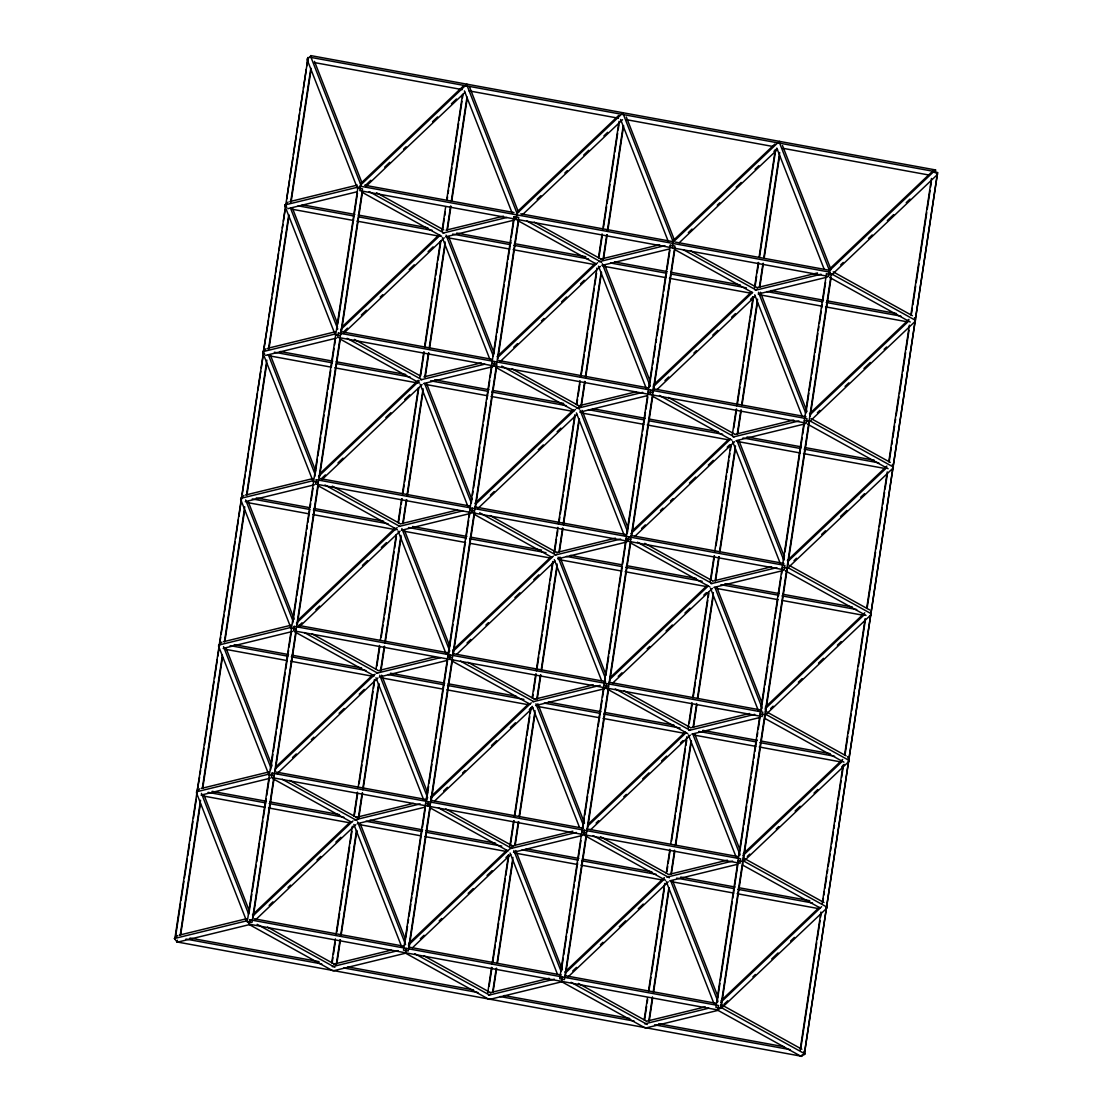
<?xml version="1.0" encoding="UTF-8"?>
<svg xmlns="http://www.w3.org/2000/svg" width="1112" height="1112" viewBox="0 0 1112 1112"><rect width="100%" height="100%" fill="white"/><g stroke="black" fill="none" stroke-linecap="round" stroke-linejoin="round"><path stroke-width="1.5" d="M174.765 939.292L308.066 57.365L306.787 65.9M175.432 937.638L180.575 903.514M181.089 900.094L183.911 881.329M184.425 877.924L187.261 859.159M187.775 855.753L189.568 843.799M190.082 840.394L192.904 821.629M193.418 818.223L196.254 799.458M196.768 796.039L197.283 792.634M199.59 777.274L196.88 792.578M200.104 773.869L200.619 770.449M201.133 767.044L203.969 748.279M204.483 744.859L207.305 726.094M207.819 722.689L210.641 703.924M211.155 700.504L213.99 681.739M214.505 678.334L217.326 659.569M217.841 656.149L219.648 644.209L218.981 645.863M219.898 642.5L220.676 637.385M221.191 633.979L224.012 615.214M224.527 611.795L231.727 564.034M232.241 560.615L235.063 541.85M235.577 538.444L238.413 519.679M238.927 516.274L241.749 497.509L241.082 499.149M242.263 494.089L245.099 475.324M245.599 471.919L248.435 453.154M248.949 449.734L257.428 393.44M257.942 390.034L260.778 371.269M261.292 367.85L263.085 355.909M268.478 320.089L263.196 352.448M268.993 316.67L271.828 297.905M272.343 294.499L275.164 275.734M275.679 272.315L278.514 253.55M279.029 250.144L281.85 231.379M282.365 227.96L282.879 224.554M283.393 221.135L285.186 209.195M286.729 198.965L289.565 180.2M290.079 176.78L292.901 158.015M293.415 154.61L296.251 135.845M296.765 132.439L299.587 113.674M300.101 110.255L302.923 91.49M303.437 88.084L306.273 69.319M180.227 935.025L200.535 800.251M202.328 788.311L222.386 655.26M224.443 641.61L244.737 506.836M246.544 494.896L266.852 360.121M268.395 349.891L288.703 215.116M290.496 203.176L310.804 68.416M180.63 935.081L200.424 803.726M202.731 788.366L222.525 657.011M224.846 641.652L244.64 510.297M246.947 494.951L266.741 363.596M269.062 348.237L289.106 215.172M291.163 201.522L311.207 68.471M248.991 913.091L251.826 894.326M252.341 890.92L256.191 865.331M256.705 861.911L259.527 843.146M260.041 839.741L262.877 820.976M263.391 817.57L266.213 798.805M266.727 795.386L269.299 778.331M270.591 769.796L272.899 754.45M273.413 751.031L276.235 732.266M276.749 728.86L285.242 672.565M285.756 669.146L288.578 650.381M289.092 646.975L291.413 631.616M292.692 623.081L296.292 599.201M296.807 595.796L299.628 577.031M300.143 573.611L302.978 554.846M303.493 551.441L306.314 532.676M306.829 529.256L307.343 525.851M307.857 522.432L309.664 510.491M310.165 507.086L310.679 503.666M311.193 500.261L313 488.321M314.793 476.381L317.365 459.312M317.879 455.906L320.715 437.141M321.229 433.736L324.051 414.971M324.565 411.551L327.401 392.786M327.901 389.381L330.737 370.616M331.251 367.196L334.073 348.431M334.587 345.026L335.365 339.897M336.908 329.666L337.422 326.261M337.937 322.841L357.466 193.196M253.161 917.372L273.983 779.178M275.276 770.658L296.098 632.478M297.377 623.943L318.199 485.763L397.387 529.687M319.478 477.229L340.3 339.049M341.078 333.934L362.415 192.348M331.751 962.756L335.337 938.875M335.852 935.456L352.309 826.272M353.852 816.041L357.452 792.161M358.217 787.046L374.41 679.571M375.953 669.327L379.553 645.447M380.332 640.331L396.261 534.566M398.068 522.626L401.668 498.746M402.433 493.617L418.376 387.852M419.919 377.621L423.769 352.031M424.534 346.916L440.477 241.151M442.02 230.907L445.62 207.027M446.649 200.202L462.578 94.437M332.154 962.811L332.919 957.682M333.433 954.277L335.24 942.337M336.783 932.092L339.605 913.327M340.119 909.922L342.955 891.157M343.469 887.737L346.291 868.972M346.805 865.567L349.627 846.802M350.141 843.396L351.948 831.442M354.519 814.387L357.605 793.912M359.148 783.682L361.97 764.917M362.484 761.511L369.684 713.737M370.199 710.332L373.02 691.567M373.535 688.147L374.313 683.032M376.885 665.977L379.706 647.212M381.249 636.967L383.042 625.027M383.557 621.622L384.071 618.202M384.585 614.797L386.392 602.857M386.906 599.438L387.421 596.032M387.935 592.613L390.757 573.848M391.271 570.442L394.107 551.677M394.621 548.258L396.414 536.318M398.471 522.682L400.779 507.322M401.293 503.903L402.071 498.788M402.836 493.672L404.129 485.138M404.643 481.732L407.465 462.967M407.979 459.562L410.815 440.797M411.329 437.377L418.779 387.907M420.572 375.967L424.172 352.087M424.951 346.958L431.887 300.907M432.401 297.488L435.223 278.723M435.737 275.317L437.544 263.377M438.058 259.958L440.88 241.193M442.687 229.253L444.23 219.022M444.744 215.603L445.259 212.197M447.052 200.257L447.566 196.838M448.08 193.432L448.595 190.013M449.109 186.607L451.945 167.843M452.445 164.423L455.281 145.658M455.795 142.253L458.617 123.488M459.131 120.082L461.966 101.303M462.481 97.898L462.995 94.492M336.171 965.313L340.036 939.723M340.55 936.318L356.479 830.553M358.286 818.613L362.137 793.023M362.651 789.603L378.594 683.838M380.387 671.898L384.238 646.308M384.752 642.889L400.945 535.428M402.752 523.474L406.353 499.594M406.867 496.188L423.06 388.713M424.853 376.773L428.454 352.893M429.232 347.764L445.161 241.999M446.968 230.059L450.555 206.179M451.333 201.064L467.012 96.994M336.839 963.659L340.439 939.779M340.953 936.373L356.882 830.594M358.69 818.654L362.54 793.064M363.054 789.659L378.997 683.894M381.055 670.244L384.655 646.364M385.169 642.944L401.098 537.179M403.156 523.53L406.756 499.649M407.27 496.244L423.213 390.465M425.27 376.829L428.857 352.935M429.635 347.82L445.05 245.46M447.372 230.114L450.972 206.234M451.736 201.105L467.165 98.759M404.685 945.089L405.199 941.683M405.713 938.264L407.52 926.324M408.034 922.918L408.549 919.499M409.063 916.093L410.856 904.153M411.37 900.734L411.885 897.328M412.399 893.909L415.221 875.144M415.735 871.738L418.571 852.973M419.085 849.554L421.907 830.789M422.421 827.384L425.257 808.619M426.799 798.388L428.593 786.434M429.107 783.029L431.929 764.264M432.443 760.858L435.278 742.093M435.793 738.674L447.608 660.208M448.9 651.674L453.015 624.374M453.529 620.969L456.351 602.204M456.865 598.784L459.701 580.019M460.215 576.614L465.344 542.489M465.858 539.084L468.694 520.319M469.208 516.899L469.723 513.494M471.266 503.263L472.03 498.134M472.544 494.729L473.059 491.309M473.573 487.904L476.409 469.139M476.923 465.719L479.745 446.954M480.259 443.549L483.081 424.784M483.595 421.378L486.43 402.613M486.945 399.194L489.767 380.429M490.281 377.024L491.824 366.779M493.631 354.839L496.452 336.074M496.967 332.669L504.167 284.894M504.681 281.489L507.503 262.724M508.017 259.305L510.853 240.54M511.367 237.134L513.939 220.079M405.519 952.789L406.186 948.383M427.62 806.075L428.287 801.682M449.734 659.374L450.402 654.968M471.835 512.66L472.503 508.253M493.95 365.945L494.604 361.553M516.051 219.245L516.719 214.838M408.855 949.356L430.455 806.061M430.969 802.655L452.556 659.36M453.335 654.231L474.657 512.646M475.436 507.531L496.772 365.931M497.801 359.106L518.623 220.927M487.695 993.044L491.546 967.454M492.06 964.048L508.518 854.864M509.796 846.329L513.661 820.739M514.175 817.334L530.619 708.149M532.162 697.919L535.762 674.039M536.276 670.619L552.733 561.449M554.012 552.914L557.876 527.324M558.377 523.919L574.834 414.734M576.377 404.504L579.977 380.61M580.492 377.204L596.935 268.02M598.478 257.789L602.078 233.909M602.857 228.78L619.05 121.319M489.127 986.274L491.963 967.509M492.727 962.394L495.299 945.325M495.813 941.92L498.649 923.155M499.163 919.735L501.985 900.97M502.499 897.565L505.321 878.8M505.835 875.38L508.67 856.615M510.464 844.675L514.064 820.795M514.842 815.68L526.407 738.91M526.921 735.505L529.743 716.74M530.257 713.32L530.771 709.915M532.578 697.975L533.093 694.555M533.607 691.15L536.165 674.08M536.679 670.675L538.736 657.025M539.25 653.62L542.086 634.855M542.6 631.435L545.422 612.67M545.936 609.265L546.451 605.845M546.965 602.44L549.801 583.675M550.315 580.255L552.886 563.2M554.679 551.26L556.473 539.32M556.987 535.901L557.765 530.785M559.044 522.265L559.822 517.136M560.337 513.73L563.158 494.965M563.673 491.546L566.508 472.781M567.023 469.375L569.844 450.61M570.359 447.205L574.987 416.486M576.78 404.546L577.559 399.43M578.073 396.025L579.866 384.085M581.409 373.84L584.245 355.075M584.759 351.67L587.581 332.905M588.095 329.486L590.917 310.721M591.431 307.315L594.267 288.55M594.781 285.131L596.574 273.191M599.146 256.135L602.231 235.661M603.524 227.126L606.596 206.665M607.11 203.246L609.946 184.481M610.46 181.075L614.31 155.485M614.825 152.066L617.66 133.301M618.175 129.895L618.939 124.78M492.644 992.196L496.244 968.316M497.008 963.201L512.952 857.421M514.745 845.481L518.345 821.601M519.109 816.486L535.053 710.721M536.846 698.781L540.446 674.887M541.224 669.771L557.154 564.006M558.961 552.066L562.561 528.186M563.325 523.071L579.005 419.002M580.812 407.062L584.662 381.472M585.44 376.356L601.119 272.287M602.912 260.347L606.763 234.757M607.277 231.352L623.22 125.586M493.047 992.251L496.647 968.357M497.411 963.242L512.84 860.896M515.148 845.537L518.748 821.657M519.526 816.542L534.942 714.182M537.263 698.822L540.863 674.942M541.627 669.827L557.056 567.467M559.364 552.122L562.964 528.228M563.478 524.822L579.422 419.057M581.465 405.407L585.065 381.527M585.579 378.108L601.522 272.343M603.58 258.693L607.18 234.813M607.694 231.407L623.623 125.628M561.407 970.262L563.214 958.322M563.728 954.916L566.55 936.151M567.064 932.732L569.886 913.967M570.4 910.561L573.236 891.796M573.75 888.377L574.265 884.971M574.779 881.552L577.601 862.787M578.115 859.381L580.95 840.616M582.994 826.967L584.287 818.432M584.801 815.026L587.622 796.261M588.137 792.842L590.972 774.077M591.487 770.672L594.308 751.907M594.823 748.501L597.658 729.736M598.173 726.317L602.023 700.727M602.537 697.321L603.816 688.787M604.845 681.962L605.359 678.556M605.873 675.137L608.709 656.372M609.223 652.966L612.045 634.201M612.559 630.782L615.395 612.017M615.909 608.611L618.731 589.846M619.245 586.427L622.067 567.662M622.581 564.257L625.931 542.072M627.21 533.552L634.41 485.777M634.924 482.372L642.124 434.597M642.639 431.192L645.46 412.427M645.975 409.007L647.782 397.067M649.325 386.837L652.146 368.072M652.661 364.666L653.175 361.247M653.689 357.842L655.482 345.901M655.997 342.482L656.511 339.077M657.025 335.657L658.832 323.717M659.346 320.312L659.861 316.892M660.375 313.487L663.197 294.722M663.711 291.302L666.547 272.537M667.061 269.132L669.883 250.367M561.727 981.368L562.394 976.975M583.828 834.667L584.495 830.261M605.943 687.953L606.596 683.546M628.044 541.238L628.711 536.846M650.159 394.538L650.812 390.131M672.26 247.823L672.927 243.417M565.327 976.239L586.399 836.349M587.692 827.828L608.514 689.648M609.793 681.114L630.615 542.934L709.803 586.858M631.894 534.399L652.716 396.219M653.495 391.104L675.081 247.809M644.154 1019.926L647.504 997.742M648.532 990.917L664.726 883.442M666.269 873.212L669.869 849.332M670.633 844.216L686.827 736.742M688.12 728.207L691.97 702.617M692.748 697.502L708.678 591.737M710.22 581.493L714.071 555.903M714.849 550.787L730.779 445.022M732.322 434.792L736.186 409.202M736.7 405.783L753.144 296.612M754.436 288.077L758.287 262.488M759.065 257.372L775.259 149.898M644.571 1019.968L646.628 1006.332M647.142 1002.913L647.657 999.507M649.199 989.263L650.993 977.323M651.507 973.917L654.342 955.152M654.843 951.733L657.678 932.968M658.193 929.562L661.014 910.797M661.529 907.378L664.364 888.613M666.936 871.558L667.7 866.443M668.215 863.023L670.022 851.083M671.565 840.853L675.415 815.263M675.929 811.857L678.751 793.092M679.265 789.673L682.101 770.908M682.615 767.502L685.437 748.737M685.951 745.318L686.729 740.203M689.301 723.147L692.123 704.382M693.151 697.558L695.459 682.198M695.973 678.793L707.802 600.313M708.316 596.908L708.83 593.488M710.888 579.838L714.488 555.958M716.031 545.728L718.852 526.963M719.367 523.543L722.202 504.778M722.717 501.373L725.538 482.608M726.053 479.189L726.567 475.783M727.081 472.378L728.874 460.424M729.389 457.018L729.903 453.599M730.417 450.193L731.196 445.078M733.767 428.023L736.589 409.258M737.367 404.129L739.939 387.073M740.453 383.668L743.275 364.903M743.789 361.483L746.611 342.718M747.125 339.313L749.961 320.548M750.475 317.128L753.297 298.363M755.104 286.423L756.646 276.193M757.161 272.774L758.704 262.543M759.468 257.428L775.411 151.663M648.852 1020.774L652.438 996.894M653.217 991.779L668.896 887.723M670.953 874.074L674.553 850.193M675.318 845.064L690.997 741.009M693.054 727.359L696.654 703.479M697.433 698.364L713.362 592.585M715.169 580.645L718.769 556.764M719.533 551.649L735.477 445.884M737.27 433.944L740.87 410.064M741.634 404.935L757.578 299.17M759.371 287.23L762.971 263.349M763.749 258.234L779.679 152.455M649.255 1020.83L652.591 998.659M653.62 991.834L669.299 887.765M671.356 874.115L674.706 851.945M675.735 845.12L691.414 741.065M693.471 727.415L696.807 705.23M697.836 698.405L713.265 596.06M715.572 580.7L719.172 556.82M719.937 551.705L735.366 449.345M737.673 433.986L741.273 410.106M742.052 404.99L757.467 302.631M759.788 287.285L763.388 263.405M764.152 258.276L779.582 155.93M717.101 1002.259L719.923 983.494M720.437 980.089L732.266 901.61M732.78 898.204L737.923 864.08M739.202 855.559L743.316 828.259M743.831 824.84L746.666 806.075M747.181 802.669L750.002 783.904M750.517 780.485L751.031 777.079M751.545 773.674L753.352 761.72M753.866 758.314L754.381 754.909M754.881 751.49L756.688 739.549M757.202 736.144L757.717 732.725M758.231 729.319L760.024 717.365M761.567 707.135L764.403 688.37M764.917 684.964L767.739 666.199M768.253 662.78L771.089 644.015M771.603 640.609L774.425 621.844M774.939 618.425L777.761 599.66M778.275 596.254L781.111 577.489M781.625 574.07L782.139 570.664M783.682 560.42L784.447 555.305M784.961 551.899L802.183 437.6M802.697 434.194L804.24 423.95M806.047 412.01L808.869 393.245M809.383 389.839L811.176 377.885M811.691 374.48L814.526 355.715M815.04 352.309L817.862 333.544M818.376 330.125L818.891 326.719M819.405 323.3L821.212 311.36M821.726 307.954L822.241 304.535M822.755 301.13L825.577 282.365M829.135 274.747L829.566 271.815M721.271 1006.527L742.872 863.232M743.386 859.826L764.973 716.517M765.737 711.402L787.338 568.107M787.852 564.701L809.439 421.392M810.217 416.277L831.039 278.097M800.112 1050.214L820.934 912.035M822.213 903.5L843.035 765.32M844.578 755.09L865.15 618.62M866.679 608.375L887.251 471.905M888.794 461.661L909.352 325.19M910.895 314.96L931.467 178.476M800.779 1048.56L816.708 942.795M817.223 939.376L820.058 920.611M820.573 917.205L821.087 913.786M822.88 901.846L823.394 898.44M823.909 895.021L824.423 891.615M824.937 888.196L826.73 876.256M827.245 872.851L827.759 869.431M828.273 866.026L830.08 854.086M830.594 850.666L831.109 847.261M831.623 843.841L833.416 831.901M833.931 828.496L834.445 825.076M834.959 821.671L837.795 802.906M838.309 799.5L841.131 780.735M841.645 777.316L843.188 767.085M844.981 755.145L847.817 736.38M848.331 732.961L851.153 714.196M851.667 710.79L854.502 692.025M855.017 688.606L857.838 669.841M858.353 666.435L865.289 620.371M867.096 608.431L875.575 552.136M876.089 548.716L878.925 529.951M879.425 526.546L882.261 507.781M882.775 504.361L884.568 492.421M885.082 489.016L887.404 473.656M889.197 461.716L891.254 448.067M891.768 444.661L892.283 441.242M892.797 437.836L894.604 425.896M895.118 422.477L895.633 419.071M896.147 415.666L898.969 396.901M899.483 393.481L902.305 374.716M902.819 371.311L905.654 352.546M906.169 349.126L908.99 330.361M911.562 313.306L912.34 308.191M912.855 304.771L915.676 286.006M916.191 282.601L919.012 263.836M919.527 260.416L926.727 212.656M927.241 209.237L930.077 190.472M930.591 187.066L931.356 181.951M935.136 172.874L935.567 169.941L310.748 55.6L310.081 57.254L934.914 171.595L935.567 169.941M937.583 172.569L804.282 1054.482L937.583 172.569L934.455 171.999M285.297 205.734L285.965 204.08M466.289 85.832L466.957 84.178M177.447 940.265L176.78 941.92L801.613 1056.261L802.266 1054.607M622.498 114.425L623.165 112.771M778.706 143.003L779.359 141.349M914.815 320.937L915.482 319.283M892.714 467.638L893.367 465.984M870.599 614.352L871.266 612.698M848.498 761.067L849.165 759.413M826.383 907.767L827.05 906.113M360.455 183.716L463.718 85.693M360.232 185.426L466.011 85.012M365.82 185.051L370.852 180.269M384.71 167.12L389.742 162.338M403.6 149.189L406.116 146.798M432.554 121.694L437.6 116.913M451.444 103.764L456.49 98.982M365.598 186.746L465.08 92.31M342.121 326.845L439.087 234.799M340.647 329.736L440.13 235.299M343.719 331.751L347.486 328.165M361.344 315.016L366.376 310.234M380.234 297.085L382.75 294.694M409.188 269.59L414.234 264.809M428.078 251.66L433.124 246.878M343.497 333.461L444.23 237.829M517.928 211.113L618.661 115.481M516.441 214.004L622.22 113.591M537.138 199.284L540.918 195.698M564.84 172.986L567.356 170.595M583.73 155.054L588.762 150.273M603.885 135.928L607.652 132.342M521.806 215.339L622.539 119.707M320.02 473.559L418.251 380.318M318.532 476.45L419.28 380.818M321.604 478.466L325.385 474.88M337.978 462.926L343.01 458.144M385.836 417.5L390.868 412.719M404.712 399.569L409.758 394.788M321.382 480.175L422.129 384.543M497.078 356.618L595.295 263.377M498.106 357.133L597.589 262.696M513.772 347.194L517.553 343.608M541.475 320.895L543.99 318.505M561.63 301.769L566.661 296.987M580.52 283.838L584.287 280.252M499.691 362.039L600.438 266.407M672.871 240.887L774.869 144.06M672.649 242.597L778.428 142.183M688.314 232.658L692.081 229.072M717.268 205.164L719.784 202.773M736.158 187.233L741.204 182.451M755.048 169.302L758.829 165.716M773.938 151.371L776.454 148.98M679.265 242.722L777.496 149.481M297.919 620.26L394.885 528.214M296.431 623.165L397.179 527.533M299.503 625.18L302.019 622.789M315.877 609.64L319.644 606.054M362.47 565.41L367.502 560.629M381.346 547.479L386.392 542.698M299.281 626.876L400.014 531.244M474.963 503.333L573.194 410.092M476.005 503.847L575.488 409.411M490.406 495.104L494.187 491.518M538.264 449.679L543.295 444.897M557.154 431.748L560.921 428.162M477.59 508.754L577.072 414.317M653.286 385.211L751.503 291.969M653.064 386.906L752.546 292.47M664.948 380.554L668.715 376.968M693.902 353.06L696.418 350.669M712.792 335.129L717.838 330.347M731.682 317.198L735.463 313.612M750.572 299.267L753.088 296.876M657.164 389.436L755.382 296.195M275.804 766.974L372.77 674.928M275.581 768.67L375.064 674.233M292.512 757.536L296.279 753.95M311.388 739.605L313.918 737.214M339.104 713.306L344.136 708.525M359.245 694.194L364.277 689.412M277.166 773.591L377.913 677.959M829.079 269.479L931.078 172.652M934.636 170.761L828.857 271.175L831.707 274.9L937.486 174.487L934.636 170.761L932.342 171.456M840.741 264.823L843.257 262.432M868.444 238.524L872.225 234.938M887.334 220.593L893.631 214.616M906.224 202.662L909.991 199.076M452.862 650.047L551.093 556.806M452.64 651.743L553.387 556.111M467.04 643L470.821 639.414M485.93 625.069L488.446 622.678M514.898 597.575L519.929 592.793M533.788 579.644L538.82 574.862M456.74 654.273L554.971 561.032M632.436 530.73L729.402 438.684M630.949 533.621L730.431 439.184M641.582 528.464L645.349 524.878M660.472 510.533L662.988 508.142M670.536 500.97L673.052 498.579M689.426 483.039L695.723 477.062M708.316 465.108L713.362 460.326M727.206 447.177L729.722 444.786M635.063 536.137L734.546 441.714M252.438 914.884L350.669 821.643M253.48 915.384L352.963 820.948M269.146 905.446L272.913 901.86M288.036 887.515L290.552 885.124M316.99 860.021L320.77 856.435M335.88 842.09L340.925 837.308M255.065 920.305L355.812 824.673M809.494 413.789L908.977 319.352M810.523 414.303L908.754 321.062M817.376 412.733L819.891 410.342M845.078 386.434L848.859 382.848M863.968 368.503L870.265 362.526M884.109 349.376L886.625 346.986M809.592 421.601L915.371 321.187M430.761 796.748L528.978 703.507M430.539 798.458L531.272 702.826M443.674 790.91L447.455 787.324M462.564 772.979L465.08 770.588M491.532 745.485L496.564 740.703M510.422 727.554L515.454 722.772M529.312 709.623L531.828 707.232M434.639 800.974L532.856 707.732M610.335 677.43L707.288 585.385M610.113 679.14L708.33 585.899M618.216 676.374L621.983 672.788M647.17 648.88L649.7 646.489M666.06 630.949L672.357 624.972M684.95 613.018L689.996 608.236M703.84 595.087L706.356 592.696M612.948 682.851L712.431 588.415M787.379 560.504L886.862 466.067M788.422 561.004L886.639 467.763M794.01 560.643L796.526 558.252M821.712 534.344L825.493 530.758M840.602 516.413L846.899 510.436M860.744 497.286L864.524 493.7M787.491 568.315L893.27 467.902M408.646 943.462L506.877 850.221M408.424 945.172L511.687 847.149M420.308 938.82L424.089 935.234M439.198 920.889L441.714 918.498M468.166 893.395L473.198 888.613M487.056 875.464L492.088 870.682M505.946 857.533L508.462 855.142M412.538 947.688L510.755 854.447M588.22 824.145L685.187 732.099M587.998 825.841L686.229 732.599M596.101 823.075L598.617 820.684M623.804 796.776L626.334 794.385M642.694 778.845L648.991 772.868M661.584 760.914L666.63 756.132M680.474 742.983L682.99 740.592M590.847 829.566L690.33 735.129M765.278 707.218L864.761 612.781M765.056 708.914L864.538 614.477M770.644 708.539L773.16 706.148M798.346 682.24L802.127 678.654M818.488 663.113L823.533 658.332M837.378 645.182L841.158 641.596M765.376 715.03L871.155 614.616M564.854 972.055L664.337 877.618M565.897 972.555L664.114 879.314M572.736 970.984L576.516 967.398M600.438 944.686L602.968 942.295M619.328 926.755L625.625 920.778M638.218 908.824L643.264 904.042M567.481 977.476L668.229 881.844M743.177 853.919L842.66 759.482M742.955 855.628L842.437 761.192M747.278 856.448L749.794 854.058M776.245 828.954L778.761 826.563M795.122 811.023L800.167 806.242M814.012 793.092L817.793 789.506M841.714 766.793L844.244 764.403M743.275 861.731L849.054 761.317M721.062 1000.633L819.294 907.392M720.84 1002.329L821.587 906.711M723.912 1004.358L727.693 1000.772M752.88 976.864L755.395 974.473M771.756 958.933L778.052 952.956M790.646 941.002L794.427 937.416M721.174 1008.445L826.953 908.031M286.84 207.43L284.95 204.955L288.161 201.995M264.739 354.144L262.835 351.67L266.046 348.709M243.945 495.424L240.734 498.371L313.264 480.662M221.83 642.124L218.633 645.085L291.163 627.376M199.729 788.839L196.518 791.8L269.062 774.091M174.417 938.514L246.947 920.792L249.797 924.517L177.267 942.225L174.417 938.514L177.628 935.553M804.963 1053.898L801.182 1056.4L717.518 1010.099L721.299 1007.597L804.963 1053.898L803.893 1051.34M289.843 201.592L357.313 185.106M284.95 204.955L357.48 187.247M287.786 208.681L356.952 191.792M446.051 230.17L503.402 216.173M442.84 233.131L506.947 217.479M445.69 236.842L514.842 219.954M600.563 259.165L659.611 244.751M599.048 261.709L664.837 245.655M601.898 265.434L669.368 248.963M267.742 348.292L335.212 331.821M262.835 351.67L335.379 333.961M265.685 355.381L336.533 338.09M756.772 287.758L817.501 272.926M755.256 290.301L821.045 274.233M758.106 294.013L827.258 277.124M423.936 376.885L481.301 362.873M420.739 379.845L484.832 364.194M423.575 383.557L492.741 366.668M578.462 405.88L635.814 391.869M576.947 408.424L642.722 392.355M579.783 412.149L647.253 395.663M245.627 495.007L313.097 478.535M245.265 501.679L314.432 484.79M734.671 434.458L793.704 420.044M733.155 437.016L798.93 420.948M735.991 440.727L805.157 423.839M400.153 524.002L457.505 510.005M398.624 526.546L462.731 510.894M401.474 530.271L470.64 513.383M556.361 552.594L615.395 538.166M554.832 555.138L620.621 539.07M557.682 558.849L626.834 541.961M223.526 641.721L290.996 625.236M223.165 648.393L292.317 631.505M712.57 581.173L771.603 566.759M711.041 583.717L776.829 567.662M713.89 587.442L783.043 570.553M378.038 670.717L435.39 656.705M376.523 673.26L440.616 657.609M379.373 676.986L446.843 660.5M534.246 699.295L593.294 684.881M532.731 701.839L600.202 685.367M535.581 705.564L604.733 688.675M201.411 788.422L268.895 771.95M201.05 795.108L270.216 778.219M690.455 727.887L749.502 713.473M688.94 730.431L754.728 714.363M691.775 734.142L759.26 717.671M355.937 817.431L413.289 803.42M354.422 819.975L420.197 803.906M357.258 823.686L424.728 807.215M512.145 846.01L572.875 831.178M510.63 848.553L576.405 832.485M513.466 852.278L582.632 835.39M179.31 935.136L246.781 918.665M668.354 874.588L727.387 860.174M666.825 877.146L732.613 861.077M669.674 880.857L737.145 864.385M333.836 964.132L391.188 950.134M332.307 966.675L398.096 950.621M333.461 970.804L406.005 953.095M490.044 992.724L549.078 978.296M488.515 995.268L554.304 979.199M489.669 999.396L562.213 981.687M646.253 1021.302L705.286 1006.888M644.724 1023.846L708.83 1008.195M645.877 1027.974L718.422 1010.266M314.515 62.592L462.231 89.613M469.014 90.864L618.439 118.206M626.918 119.762L772.937 146.478M783.126 148.341L929.145 175.057M364.569 185.218L513.98 212.559M520.777 213.81L671.884 241.457M675.29 242.082L828.092 270.035M302.214 204.789L354.853 214.421M358.245 215.047L427.87 227.793M456.726 233.075L511.061 243.014M514.453 243.639L585.774 256.677M614.63 261.959L667.269 271.592M670.661 272.218L740.286 284.964M770.838 290.552L823.478 300.184M826.869 300.81L896.494 313.542M298.155 205.831L354.186 216.075M359.287 217.007L432.29 230.379M452.667 234.104L510.394 244.668M513.8 245.293L588.498 258.957M610.571 263.002L666.602 273.246M671.704 274.178L746.402 287.855M766.78 291.58L822.811 301.839M826.202 302.464L900.915 316.128M292.4 209.292L353.533 220.482M356.924 221.107L440.116 236.328M448.609 237.885L509.741 249.074M513.132 249.686L594.628 264.6M603.121 266.157L665.949 277.652M669.341 278.278L750.836 293.193M759.329 294.736L822.143 306.231M825.549 306.856L907.044 321.771M342.454 331.932L491.879 359.273M498.662 360.51L648.087 387.852M653.175 388.783L805.991 416.75M335.727 334.74L340.411 335.588M491.935 363.318L496.619 364.18M648.143 391.897L652.827 392.758M804.351 420.489L809.036 421.351M280.113 351.503L332.752 361.136M336.144 361.761L405.755 374.494M434.625 379.776L488.96 389.728M492.352 390.34L563.659 403.392M592.529 408.674L645.168 418.307M648.56 418.932L718.171 431.664M747.042 436.947L801.377 446.885M804.768 447.51L874.379 460.257M274.358 352.226L332.085 362.79M337.172 363.721L410.189 377.079M430.566 380.818L488.293 391.382M491.685 391.994L566.397 405.671M588.47 409.702L644.501 419.961M649.589 420.892L722.605 434.25M742.983 437.975L800.709 448.539M804.101 449.165L878.814 462.842M270.299 356.007L331.418 367.196M334.823 367.808L418.015 383.042M426.508 384.599L487.626 395.775M491.017 396.4L572.527 411.315M582.716 413.177L643.834 424.367M647.226 424.979L728.735 439.893M737.214 441.45L800.042 452.945M803.434 453.571L884.943 468.486M320.353 478.633L469.764 505.988M474.866 506.919L625.973 534.566M631.074 535.497L783.877 563.464M313.626 481.44L318.31 482.302M469.82 510.033L474.518 510.881M626.028 538.611L630.726 539.473M782.236 567.203L786.921 568.051M256.316 497.898L308.941 507.531M314.043 508.462L383.654 521.208M412.524 526.49L466.845 536.429M470.251 537.054L541.558 550.106M570.428 555.388L621.358 564.701M626.459 565.633L696.07 578.379M724.927 583.661L779.262 593.599M782.667 594.225L852.278 606.957M252.243 498.94L309.984 509.505M313.375 510.116L388.088 523.794M408.452 527.519L466.192 538.083M469.584 538.708L545.992 552.692M566.355 556.417L622.386 566.675M625.792 567.287L702.2 581.27M720.868 584.69L778.595 595.254M782 595.879L856.699 609.543M248.184 502.721L309.317 513.897M312.708 514.522L395.914 529.743M404.393 531.3L465.525 542.489M470.612 543.42L550.412 558.029M560.601 559.892L621.733 571.068M625.125 571.693L706.62 586.608M716.809 588.47L777.941 599.66M783.029 600.591L862.829 615.186M298.252 625.347L449.359 653.008M452.765 653.62L605.567 681.587M608.959 682.212L761.776 710.165M291.511 628.155L296.195 629.017M447.719 656.733L452.403 657.595M603.927 685.326L608.611 686.187M760.135 713.904L764.82 714.766M234.201 644.612L288.536 654.551M291.928 655.177L361.553 667.923M390.409 673.205L444.744 683.143M448.136 683.769L516.051 696.195M548.313 702.089L600.953 711.722M604.344 712.347L673.955 725.093M702.826 730.375L757.161 740.314M760.552 740.939L830.164 753.672M230.142 645.641L287.869 656.205M291.274 656.831L365.973 670.508M388.046 674.539L444.077 684.797M447.469 685.423L523.877 699.406M544.255 703.131L600.285 713.376M603.677 714.001L680.085 727.985M698.767 731.404L756.494 741.968M759.885 742.594L834.598 756.257M224.388 649.116L287.216 660.611M290.607 661.237L373.799 676.457M382.292 678.014L443.41 689.204M446.815 689.815L528.311 704.73M538.5 706.593L599.618 717.782M603.024 718.408L684.519 733.322M694.708 735.185L755.826 746.361M759.232 746.986L840.728 761.901M276.137 772.062L427.258 799.709M430.65 800.334L583.466 828.301M586.858 828.913L737.979 856.574M269.41 774.869L274.094 775.717M425.618 803.448L430.302 804.31M581.826 832.04L586.51 832.888M738.034 860.618L742.719 861.48M212.1 791.327L266.435 801.265M269.827 801.891L339.438 814.623M370.004 820.225L422.643 829.858M426.035 830.469L495.646 843.216M526.212 848.803L578.852 858.436M582.243 859.062L651.854 871.794M680.725 877.076L735.06 887.028M738.451 887.64L809.758 900.692M208.041 792.356L265.768 802.92M269.16 803.545L343.872 817.209M365.945 821.254L421.976 831.512M427.064 832.443L501.776 846.107M522.153 849.832L578.184 860.09M581.576 860.716L656.288 874.379M676.666 878.119L734.393 888.683M737.784 889.294L812.497 902.972M203.982 796.136L265.101 807.326M268.492 807.938L350.002 822.852M360.191 824.729L421.309 835.904M424.701 836.53L506.21 851.444M514.689 853.001L577.517 864.497M580.909 865.108L662.418 880.023M672.607 881.885L733.725 893.075M737.117 893.701L818.627 908.615M254.036 918.762L403.447 946.117M408.549 947.049L561.351 975.002M564.757 975.627L715.864 1003.274M189.985 938.041L319.033 961.644M347.903 966.926L473.545 989.916M504.097 995.518L629.753 1018.509M658.61 1023.791L784.252 1046.781M185.926 939.07L321.757 963.923M343.83 967.968L477.965 992.516M500.039 996.547L634.174 1021.094M654.551 1024.819L790.382 1049.672M833.208 271.856L912.396 315.683M831.832 274.052L915.496 320.339L914.425 317.782M829.538 277.375L910.228 322.021M690.441 250.714L757.675 287.925M683.088 249.602L756.299 290.107M674.831 249.616L752.518 292.609M534.233 222.136L601.467 259.332M526.88 221.01L601.592 262.349M517.122 220.204L596.31 264.03M811.093 418.571L890.281 462.383M809.717 420.753L893.395 467.054L892.324 464.496M807.437 424.089L888.113 468.736M376.537 192.724L443.771 229.92M369.184 191.598L443.897 232.936M362.415 192.445L441.603 236.272M668.34 397.429L734.073 433.805M659.485 395.483L734.198 436.821M652.716 396.331L731.904 440.143M512.132 368.837L579.366 406.047M501.79 366.07L579.491 409.063M496.508 367.752L574.209 410.731M788.992 565.285L869.681 609.918M787.616 567.467L871.294 613.768M785.322 570.803L866.012 615.436M354.422 339.424L420.169 375.8M347.069 338.312L421.782 379.651M340.3 339.16L419.502 382.973M644.738 543.309L711.972 580.506M637.385 542.183L712.097 583.522M490.017 515.551L557.265 552.747M479.689 512.771L555.889 554.944M474.407 514.453L552.108 557.446M765.39 711.166L846.079 755.812M765.515 714.182L849.179 760.469L847.566 756.633M764.708 718.338L843.911 762.151M332.321 486.139L399.555 523.349M324.968 485.013L399.681 526.351M624.124 690.844L689.871 727.22M615.283 688.898L689.982 730.236M607.013 688.926L687.702 733.572M467.916 662.265L535.15 699.462M460.563 661.14L533.774 701.644M452.306 661.167L529.993 704.16M743.289 857.88L823.964 902.513M743.4 860.883L827.078 907.183M742.607 865.053L820.308 908.031M311.707 633.673L377.454 670.049M304.354 632.561L377.566 673.066M294.597 631.755L373.785 675.568M600.522 836.724L667.756 873.935M593.169 835.612L669.368 877.771M584.912 835.64L665.588 880.273M445.815 808.966L513.049 846.176M438.462 807.854L511.673 848.359M430.191 807.882L507.892 850.861M721.174 1004.581L801.863 1049.228M289.606 780.388L356.841 817.584M282.253 779.262L356.966 820.6M272.496 778.469L351.684 822.282M578.421 983.439L645.655 1020.649M571.068 982.313L647.267 1024.486M561.31 981.521L644.974 1027.822M423.7 955.681L490.948 992.891M414.859 953.735L489.572 995.073M405.102 952.928L488.766 999.229M267.492 927.102L334.74 964.299M257.164 924.322L334.851 967.315M248.893 924.35L332.571 970.651M782.487 145.533L831.025 269.688M779.331 142.35L829.76 271.342M776.802 148.077L824.089 269.007M760.386 292.234L807.02 411.565M758.481 292.275L805.755 413.219M754.701 294.791L801.974 415.721M626.278 116.941L674.192 239.497M623.123 113.758L673.552 242.763M620.607 119.484L668.507 242.041M738.91 440.56L784.294 556.653M737.006 440.602L783.654 559.92M732.599 441.492L780.499 564.048M604.803 265.268L650.186 381.36M602.273 263.697L650.186 386.239M598.492 266.199L646.406 388.741M716.795 587.275L762.179 703.368M714.905 587.317L762.179 708.247M710.485 588.206L758.398 710.749M469.445 86.75L518.609 212.517M466.915 85.179L517.344 214.171M464.399 90.906L512.298 213.448M582.062 410.356L628.085 528.075M580.172 410.397L627.446 531.341M576.391 412.913L624.291 535.456M694.694 733.976L740.078 850.082M692.79 734.017L740.078 854.961M688.384 734.921L736.283 857.463M448.595 236.675L493.978 352.782M446.065 235.105L493.339 356.048M442.284 237.62L490.197 360.163M559.962 557.07L605.97 674.789M558.071 557.112L605.345 678.056M554.276 559.614L601.564 680.558M672.579 880.69L717.977 996.783M670.689 880.732L717.963 1001.662M666.283 881.621L714.182 1004.178M314.487 61.382L361.775 182.326M426.494 383.39L471.877 499.483M424.589 383.432L471.238 502.749M420.183 384.321L468.082 506.877M537.861 703.785L584.495 823.102M535.956 703.827L583.23 824.756M532.175 706.328L579.449 827.258M292.386 208.097L337.77 324.19M290.496 208.139L337.77 329.069M284.825 205.803L335.24 334.809M404.379 530.104L449.762 646.197M401.863 528.534L449.762 651.076M398.068 531.036L445.981 653.578M515.746 850.499L562.394 969.817M513.855 850.527L561.129 971.471M510.074 853.043L557.348 973.973M270.285 354.811L315.669 470.904M268.381 354.853L315.03 474.171M262.71 352.518L313.139 481.51M381.652 675.192L427.661 792.912M379.748 675.234L427.661 797.79M375.967 677.75L423.88 800.292M248.171 501.512L294.193 619.231M245.655 499.941L292.929 620.885M240.609 499.218L291.038 628.224M360.177 823.519L405.56 939.612M357.647 821.949L405.546 944.491M353.866 824.451L401.766 947.007M226.07 648.226L272.079 765.932M223.54 646.656L270.814 767.586M218.494 645.933L268.923 774.939M203.969 794.941L249.352 911.034M201.439 793.37L248.713 914.3M196.393 792.647L246.822 921.639M357.828 188.025L247.295 921.57L251.993 922.432L362.512 188.887L357.828 188.025M249.978 919.805L249.31 924.197L717.935 1009.96L718.602 1005.554L249.978 919.805M272.079 773.09L271.425 777.496L740.036 863.246L740.703 858.839L272.079 773.09M294.193 626.376L293.526 630.782L762.151 716.531L762.804 712.139L294.193 626.376M316.294 479.675L315.627 484.067L784.252 569.83L784.919 565.424L316.294 479.675M338.395 332.961L337.742 337.367L806.353 423.116L807.02 418.71L338.395 332.961M360.51 186.246L359.843 190.652L828.468 276.401L829.135 272.009L360.51 186.246M514.036 216.604L403.503 950.162L408.187 951.01L518.72 217.465L514.036 216.604M670.244 245.196L559.711 978.741L564.396 979.602L674.928 246.044L670.244 245.196M826.452 273.774L715.919 1007.333L720.604 1008.181L831.137 274.636L826.452 273.774M310.707 56.587L306.926 59.089L357.355 188.095L361.136 185.593L310.707 56.587"/></g></svg>
